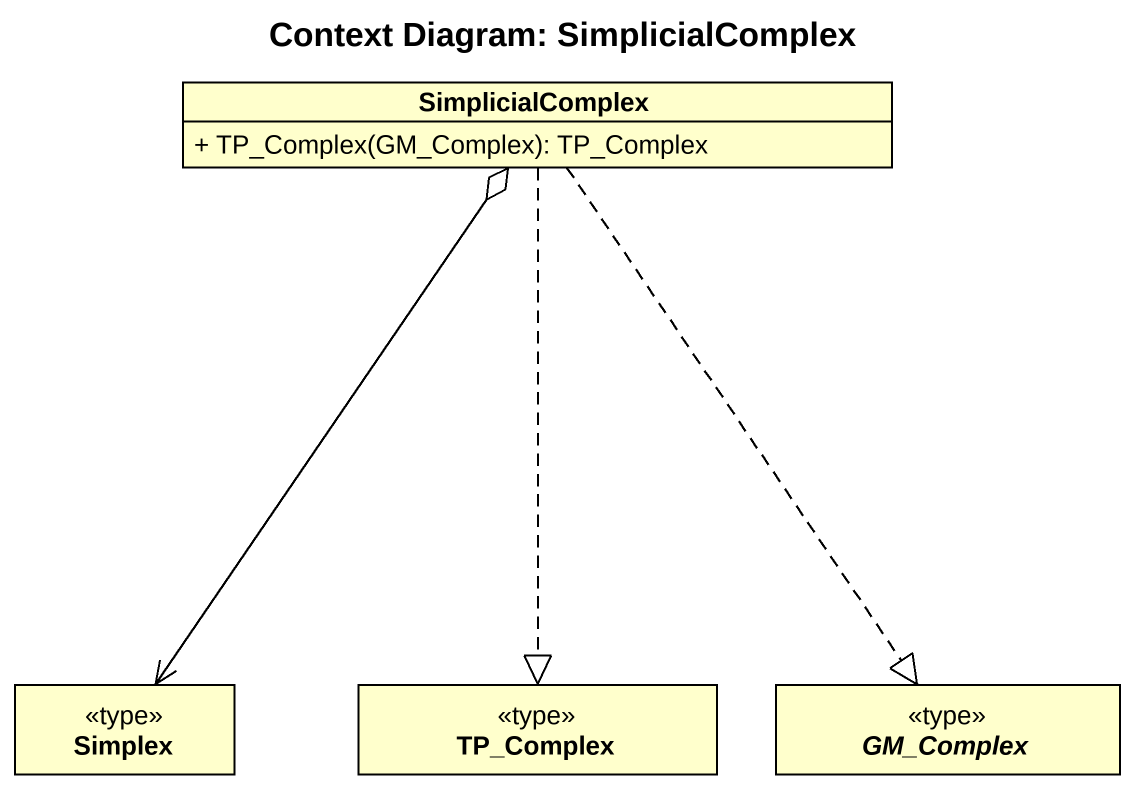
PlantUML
@startuml
title Context Diagram: SimplicialComplex
hide circle
hide empty members
skinparam classAttributeIconSize 0
class SimplicialComplex {
  + TP_Complex(GM_Complex): TP_Complex
}
class Simplex <<type>>
class TP_Complex <<type>>
abstract class GM_Complex <<type>>
SimplicialComplex ..|> TP_Complex
SimplicialComplex ..|> GM_Complex
Simplex <-up-o SimplicialComplex
@enduml
